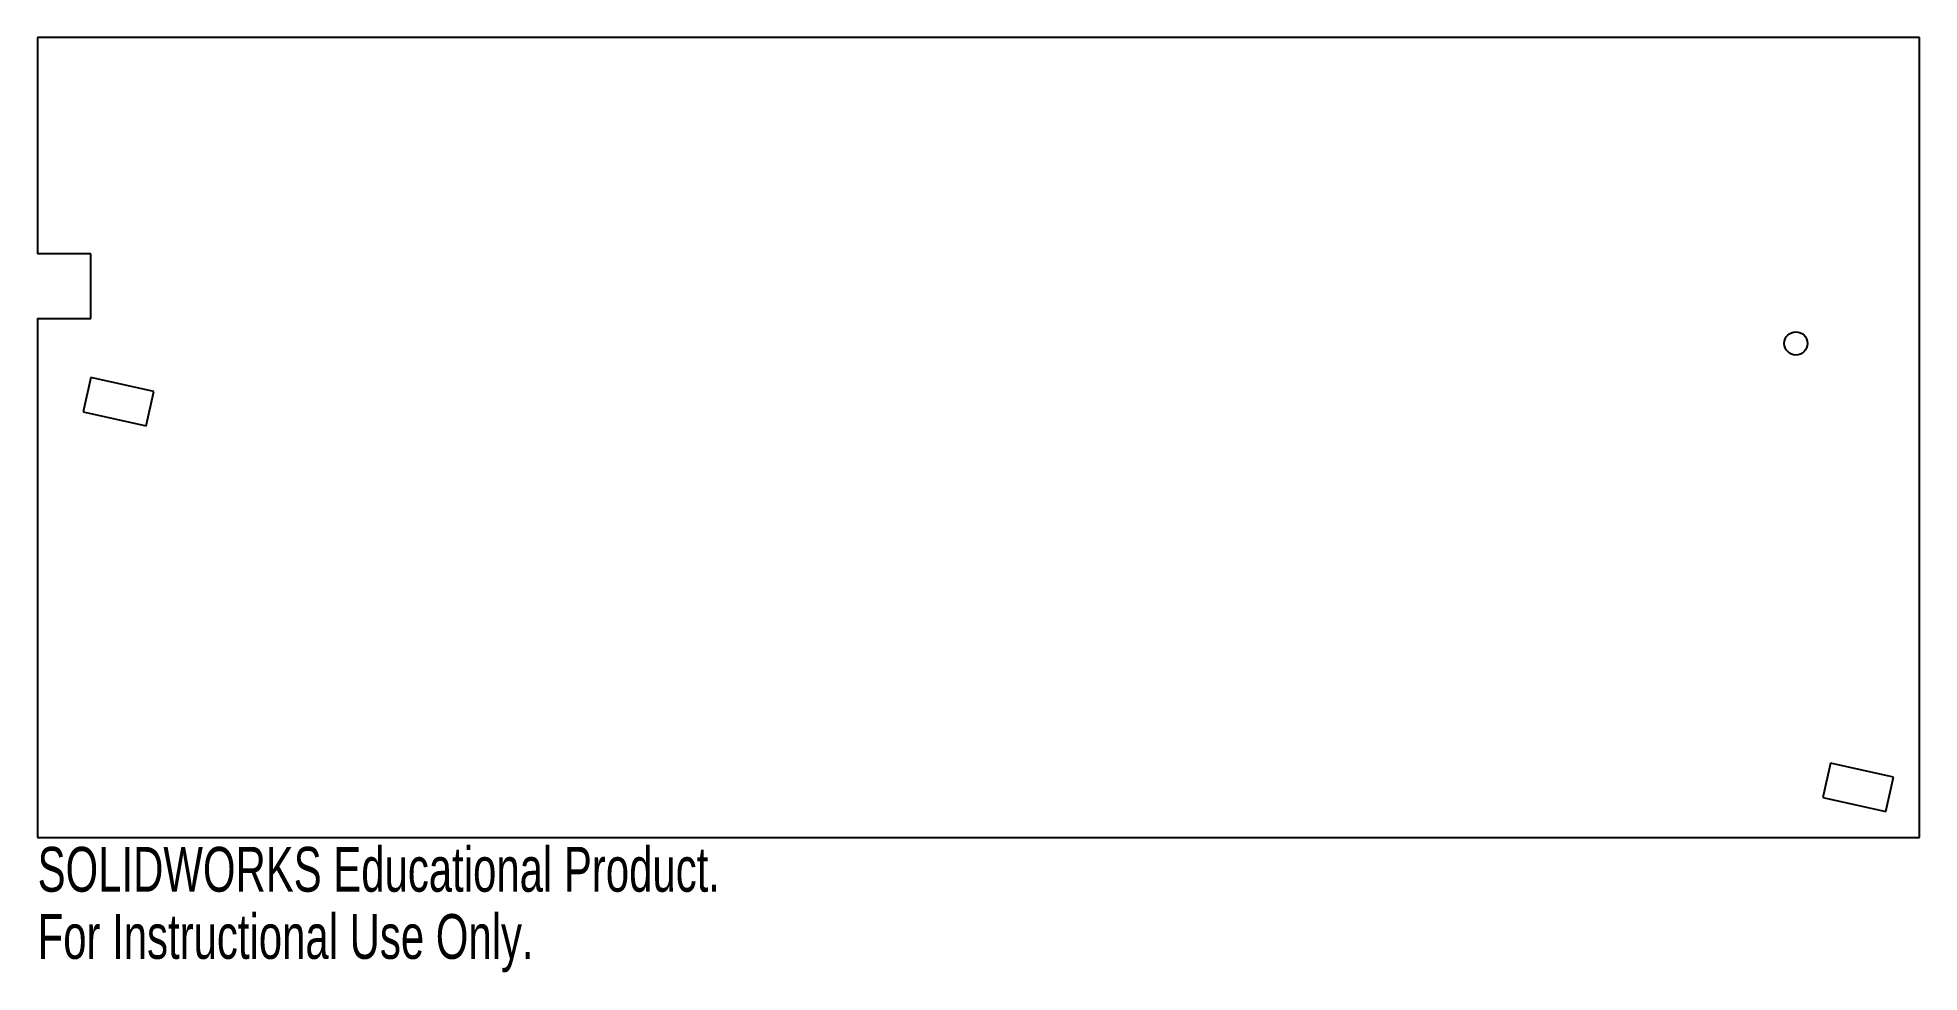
# Model space of a CAD drawing. Header units: inches. Extents: x -4 to 4, y -0.57 to 3.4.
import ezdxf

# ---------------------------------------------------------------- set-up
doc = ezdxf.new("R2010")
doc.units = ezdxf.units.IN
doc.header["$MEASUREMENT"] = 0
doc.styles.add('SLDTEXTSTYLE0', font='TXT', dxfattribs={"width": 0.7})

msp = doc.modelspace()

# ---------------------------------------------------------------- linework, layer by layer
at = {"color": 7, "linetype": 'Continuous', "lineweight": 25}
for p, q in [((-4, 3.4), (-4, 2.4805)), ((4, 3.4), (-4, 3.4)), ((4, 0), (4, 3.4)), ((-3.7739, 2.4805), (-4, 2.4805)), ((-3.7739, 2.2055), (-3.7739, 2.4805)), ((-4, 2.2055), (-4, 0)), ((-4, 2.2055), (-3.7739, 2.2055)), ((-3.7739, 1.9555), (-3.8064, 1.8091)), ((-3.5054, 1.896), (-3.7739, 1.9555)), ((-3.5379, 1.7495), (-3.5054, 1.896)), ((-3.8064, 1.8091), (-3.5379, 1.7495)), ((3.6215, 0.316), (3.5891, 0.1695)), ((3.89, 0.2564), (3.6215, 0.316)), ((3.8575, 0.11), (3.89, 0.2564)), ((3.5891, 0.1695), (3.8575, 0.11)), ((-4, 0), (4, 0))]:
    msp.add_line(p, q, dxfattribs=at)
msp.add_circle((3.475, 2.1), 0.0492, dxfattribs=at)

# ---------------------------------------------------------------- texts
at = {"color": 7, "linetype": 'Continuous', "char_height": 0.1903, "attachment_point": 1, "style": 'SLDTEXTSTYLE0'}
for s, insert in [('SOLIDWORKS Educational Product.', (-4, -0.0401)), ('For Instructional Use Only.', (-4, -0.3256))]:
    msp.add_mtext(s, dxfattribs=dict(at, insert=insert))

doc.saveas('drawing.dxf')
